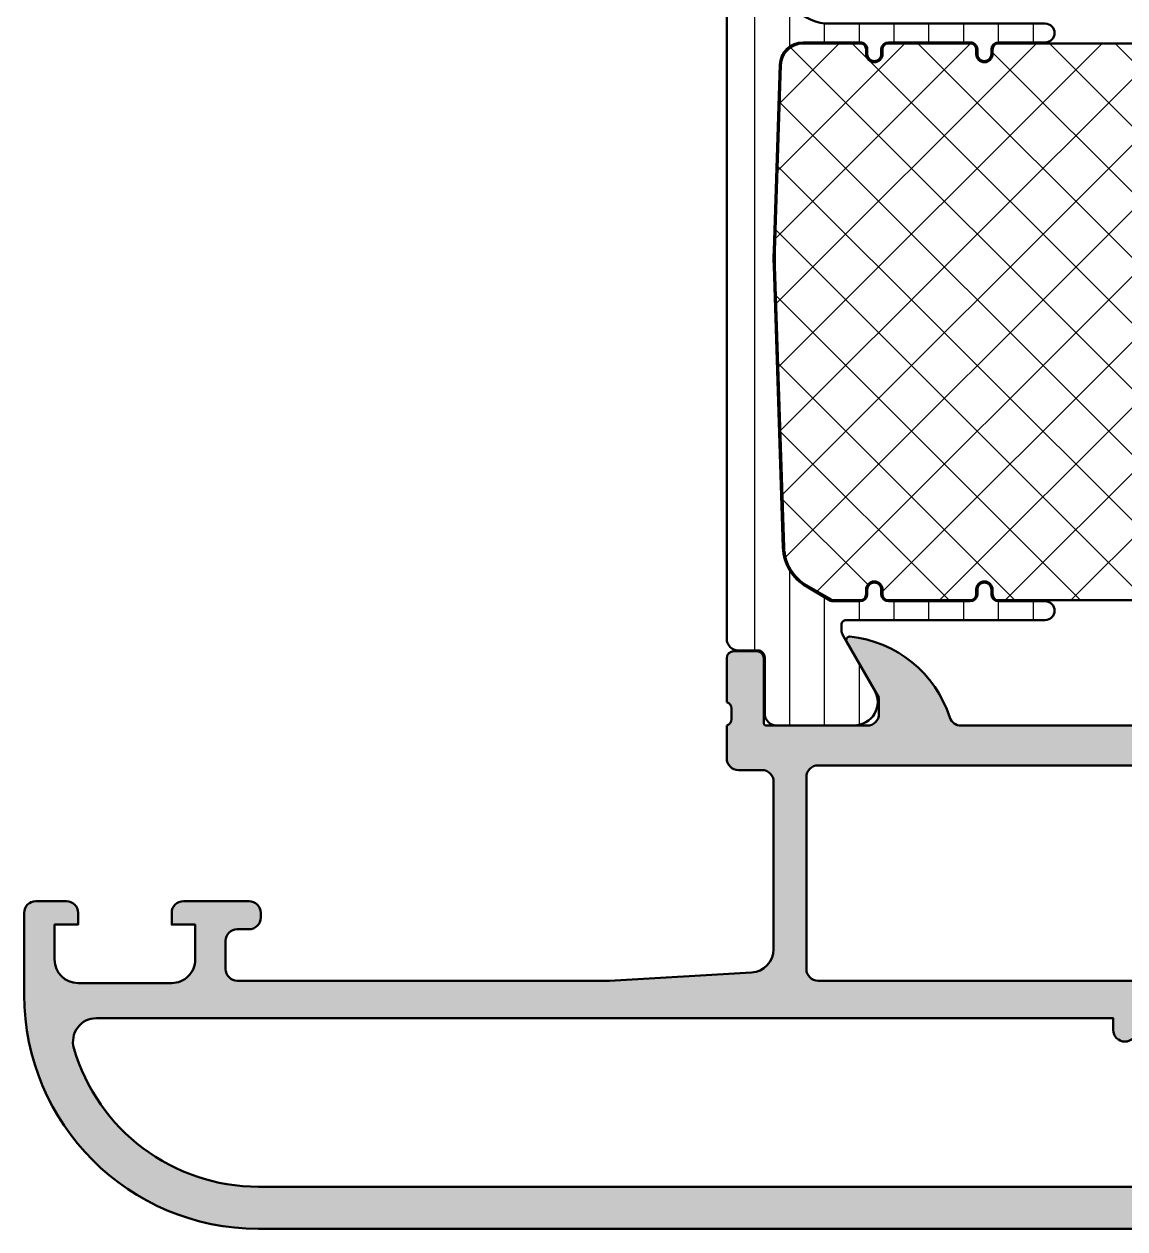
# Model space of a CAD drawing. Extents: x 0 to 94, y 1 to 85.
# Drawn here: x 0 to 47, y 1 to 52.5 of the extents above; entities that cross this region are included whole.
import ezdxf

# ---------------------------------------------------------------- set-up
doc = ezdxf.new("R2010")
doc.units = 0
for name, color, linetype, lineweight in [('0S-Alu contour', 7, 'Continuous', 50), ('0S-Alu hatch', 252, 'Continuous', 25), ('0S-Plastic contour', 254, 'Continuous', 50), ('0S-Plastic hatch', 253, 'Continuous', 25), ('0S-PT contour', 91, 'Continuous', 50), ('0S-PT hatch', 103, 'Continuous', 25)]:
    doc.layers.add(name, color=color, linetype=linetype, lineweight=lineweight)

# ---------------------------------------------------------------- blocks, each defined once
blk = doc.blocks.new('284163__1E4D95CA_D789_4585_A7C0_DA9096389E3F___E0007AD4_8F7B_48CB_AED8_88F17F0CF0D9_')
at = {"layer": '0S-Plastic hatch'}
h = blk.add_hatch(dxfattribs=at)
h.set_pattern_fill('ANSI31', color=256, scale=0.4680000000000001, angle=45, style=0)
h.set_pattern_definition([(90, (0, 0), (-1.4859, 0), [])])
edge = h.paths.add_edge_path()
edge.add_line((29.99997472763077, 58.7899925043763), (29.9999747276308, 26.20998650437623))
edge.add_arc((30.4999747276308, 26.20998650437623), 0.5, 180, 270.0000000000081)
edge.add_line((30.49997472763087, 25.70998650437623), (31.32030740088834, 25.70998650437634))
edge.add_ellipse((31.32030740088834, 25.40998650437628), major_axis=(-0.3000000000000647, 0), ratio=1, start_angle=180, end_angle=270.0000000000007, ccw=False)
edge.add_line((31.62030740088841, 25.40998650437627), (31.61997277158224, 23.00998812144003))
edge.add_arc((32.11996874902093, 23.00998548181503), 0.4999959774456543, 179.9996975182267, 270.0003024811965)
edge.add_line((32.11997138864609, 22.50998950437635), (35.43513407546226, 22.50998950437635))
edge.add_arc((35.44701151854213, 23.50991896506127), 0.9999999999998763, 269.3194566383534, 389.9999965993499)
edge.add_line((36.31303695200273, 24.0099189136604), (34.96696201090045, 26.34138942201747))
edge.add_ellipse((35.39997472763073, 26.59138939631698), major_axis=(-0.4999999999998948, 0), ratio=1, start_angle=0, end_angle=29.99999659934548, ccw=False)
edge.add_line((34.89997472763084, 26.591389396317), (34.89997472763081, 26.81000223345635))
edge.add_ellipse((35.09997472763079, 26.81000223345636), major_axis=(-0.1999999999999815, 0), ratio=1, start_angle=269.99999999999795, end_angle=360, ccw=False)
edge.add_line((35.0999747276308, 27.01000223345634), (43.59997472763082, 27.01000223345629))
edge.add_arc((43.59997472763083, 27.41000223345628), 0.3999999999999879, 269.999999999998, 449.9999999999979)
edge.add_line((43.59997472763085, 27.81000223345627), (41.5999747276309, 27.8100022334563))
edge.add_ellipse((41.59997472763093, 28.11000223345636), major_axis=(-0.3000000000000575, 0), ratio=1, start_angle=0, end_angle=89.99999999999591, ccw=False)
edge.add_line((41.29997472763086, 28.11000223345635), (41.29997472763078, 28.31000223345638))
edge.add_arc((40.99997472763081, 28.31000223345638), 0.2999999999999687, 0, 180)
edge.add_line((40.69997472763084, 28.31000223345638), (40.69997472763093, 28.11000223345648))
edge.add_ellipse((40.39997472763075, 28.11000223345642), major_axis=(-0.3000000000001748, 0), ratio=1, start_angle=90.000000000015, end_angle=180, ccw=False)
edge.add_line((40.39997472763083, 27.81000223345624), (36.89997472763083, 27.81000223345632))
edge.add_ellipse((36.89997472763084, 28.11000223345635), major_axis=(-0.300000000000022, 0), ratio=1, start_angle=0, end_angle=89.99999999999733, ccw=False)
edge.add_line((36.59997472763082, 28.11000223345635), (36.59997472763071, 28.31000223345638))
edge.add_arc((36.29997472763073, 28.31000223345638), 0.2999999999999829, 0, 180)
edge.add_line((35.99997472763075, 28.31000223345638), (35.99997472763083, 28.11000223345642))
edge.add_ellipse((35.6999747276308, 28.11000223345638), major_axis=(-0.3000000000000256, 0), ratio=1, start_angle=90.00000000000682, end_angle=180, ccw=False)
edge.add_line((35.69997472763084, 27.81000223345636), (34.53587311243039, 27.81000223345638))
edge.add_ellipse((34.53587311243042, 28.01000223308785), major_axis=(-0.1999999996314727, 0), ratio=1, start_angle=59.99999999999301, end_angle=89.99999999999392, ccw=False)
edge.add_line((34.43587311261466, 27.83679715265013), (33.39907062932393, 28.43539521648152))
edge.add_ellipse((34.39907046389497, 30.16744611064337), major_axis=(-1.999999992277242, 0), ratio=1, start_angle=1.7229977105125158, end_angle=60.00000534461242, ccw=False)
edge.add_line((32.39997472763084, 30.10731120930048), (32.00535529766686, 42.13200459598531))
edge.add_ellipse((41.99997472761006, 42.46000223345689), major_axis=(-9.99999999997926, 0), ratio=1, start_angle=-1.8796251589935764, end_angle=1.8796251589964754, ccw=False)
edge.add_line((32.00535529766683, 42.78799987092797), (32.2631296489849, 50.72280199720363))
edge.add_ellipse((33.2625915919813, 50.69000223345644), major_axis=(-1.000000000000002, 0), ratio=1, start_angle=269.9999999999992, end_angle=358.12037484100546, ccw=False)
edge.add_line((33.26259159198131, 51.69000223345644), (35.69997472763085, 51.69000223345636))
edge.add_ellipse((35.69997472763086, 51.39000223345639), major_axis=(-0.2999999999999687, 0), ratio=1, start_angle=180, end_angle=270.00000000000136, ccw=False)
edge.add_line((35.99997472763083, 51.39000223345639), (35.9999747276308, 51.19000223345638))
edge.add_arc((36.29997472763078, 51.19000223345636), 0.2999999999999829, 180, 360)
edge.add_line((36.59997472763077, 51.19000223345636), (36.59997472763077, 51.39000223345636))
edge.add_ellipse((36.89997472763072, 51.39000223345636), major_axis=(-0.2999999999999545, 0), ratio=1, start_angle=270, end_angle=360, ccw=False)
edge.add_line((36.89997472763072, 51.69000223345632), (40.39997472763097, 51.69000223345637))
edge.add_ellipse((40.39997472763098, 51.39000223345645), major_axis=(-0.299999999999919, 0), ratio=1, start_angle=180, end_angle=270.00000000000136, ccw=False)
edge.add_line((40.6999747276309, 51.39000223345645), (40.69997472763081, 51.19000223345634))
edge.add_arc((40.99997472763081, 51.19000223345636), 0.2999999999999971, 180, 360)
edge.add_line((41.29997472763081, 51.19000223345636), (41.29997472763086, 51.39000223345637))
edge.add_ellipse((41.59997472763083, 51.3900022334564), major_axis=(-0.2999999999999687, 0), ratio=1, start_angle=270.00000000000273, end_angle=360, ccw=False)
edge.add_line((41.59997472763082, 51.69000223345637), (43.59997472763082, 51.69000223345636))
edge.add_arc((43.59997472763082, 52.09000223345634), 0.3999999999999844, 270, 450)
edge.add_line((43.59997472763082, 52.49000223345633), (34.38783613993049, 52.49000223345628))
edge.add_ellipse((34.38783613993046, 54.49000223345629), major_axis=(-2.000000000000014, 0), ratio=1, start_angle=-1.8796251589948838, end_angle=90.0000000000008, ccw=False)
edge.add_line((32.38891225393766, 54.55560176095069), (32.39997472763078, 54.89269325761198))
edge.add_ellipse((34.39907047161427, 54.83255835603696), major_axis=(-2.000000000000091, 0), ratio=1, start_angle=299.9999946553896, end_angle=358.2770022894894, ccw=False)
edge.add_line((33.39907063318174, 56.56460925688695), (34.39997464684704, 57.14248132995284))
edge.add_arc((33.89997472763074, 58.00850678037781), 1.000000000000033, 299.9999946553925, 360)
edge.add_line((34.89997472763078, 58.00850678037781), (34.89997472763084, 58.40858961243568))
edge.add_ellipse((35.39997472763079, 58.40858961243561), major_axis=(-0.4999999999999574, 0), ratio=1, start_angle=330.0000034006557, end_angle=360, ccw=False)
edge.add_line((34.96696201090045, 58.65858958673515), (36.31303695200285, 60.99006009509224))
edge.add_arc((35.44701151854223, 61.4900600436914), 0.9999999999999037, 330.0000034006489, 450.6805433616453)
edge.add_line((35.43513407546238, 62.48998950437634), (32.11997138864597, 62.48998950437634))
edge.add_arc((32.11996874902081, 61.98999352693754), 0.499995977445768, 89.99969751880435, 180.0003024805684)
edge.add_line((31.61997277158202, 61.98999088731786), (31.62030740088829, 59.58999250437631))
edge.add_ellipse((31.32030740088828, 59.58999250437631), major_axis=(-0.3000000000000114, 0), ratio=1, start_angle=90.00000000001148, end_angle=180, ccw=False)
edge.add_line((31.32030740088834, 59.28999250437629), (30.49997472763076, 59.28999250437629))
edge.add_arc((30.49997472763076, 58.7899925043763), 0.5, 90, 180)
at = {"layer": '0S-Plastic contour', "color": 7}
for points in [[(35.43513407546238, 62.48998950437634), (32.11997138864597, 62.48998950437634)], [(31.61997277158202, 61.98999088731786), (31.62030740088829, 59.58999250437631)], [(34.96696201090045, 58.65858958673515), (36.31303695200285, 60.99006009509224)], [(31.32030740088834, 59.28999250437629), (30.49997472763076, 59.28999250437629)], [(29.99997472763077, 58.7899925043763), (29.9999747276308, 26.20998650437623)], [(34.89997472763078, 58.00850678037781), (34.89997472763084, 58.40858961243568)], [(33.39907063318174, 56.56460925688695), (34.39997464684704, 57.14248132995284)], [(32.38891225393766, 54.55560176095069), (32.39997472763078, 54.89269325761198)], [(43.59997472763082, 52.49000223345633), (34.38783613993049, 52.49000223345628)], [(33.26259159198131, 51.69000223345644), (35.69997472763085, 51.69000223345636)], [(36.89997472763072, 51.69000223345632), (40.39997472763097, 51.69000223345637)], [(41.59997472763082, 51.69000223345637), (43.59997472763082, 51.69000223345636)], [(35.99997472763083, 51.39000223345639), (35.9999747276308, 51.19000223345638)], [(36.59997472763077, 51.19000223345636), (36.59997472763077, 51.39000223345636)], [(40.6999747276309, 51.39000223345645), (40.69997472763081, 51.19000223345634)], [(41.29997472763081, 51.19000223345636), (41.29997472763086, 51.39000223345637)], [(32.00535529766683, 42.78799987092797), (32.2631296489849, 50.72280199720363)], [(32.39997472763084, 30.10731120930048), (32.00535529766686, 42.13200459598531)], [(34.43587311261466, 27.83679715265013), (33.39907062932393, 28.43539521648152)], [(35.69997472763084, 27.81000223345636), (34.53587311243039, 27.81000223345638)], [(35.99997472763075, 28.31000223345638), (35.99997472763083, 28.11000223345642)], [(36.59997472763082, 28.11000223345635), (36.59997472763071, 28.31000223345638)], [(40.39997472763083, 27.81000223345624), (36.89997472763083, 27.81000223345632)], [(40.69997472763084, 28.31000223345638), (40.69997472763093, 28.11000223345648)], [(41.29997472763086, 28.11000223345635), (41.29997472763078, 28.31000223345638)], [(43.59997472763085, 27.81000223345627), (41.5999747276309, 27.8100022334563)], [(34.89997472763084, 26.591389396317), (34.89997472763081, 26.81000223345635)], [(35.0999747276308, 27.01000223345634), (43.59997472763082, 27.01000223345629)], [(36.31303695200273, 24.0099189136604), (34.96696201090045, 26.34138942201747)], [(30.49997472763087, 25.70998650437623), (31.32030740088834, 25.70998650437634)], [(31.62030740088841, 25.40998650437627), (31.61997277158224, 23.00998812144003)], [(32.11997138864609, 22.50998950437635), (35.43513407546226, 22.50998950437635)]]:
    blk.add_lwpolyline(points, dxfattribs=at)
for centre, radius, start, end in [((32.11996874902081, 61.98999352693754), 0.499995977445768, 89.99969751880435, 180.0003024805684), ((35.44701151854223, 61.4900600436914), 0.9999999999999037, 330.0000034006489, 90.68054336164532), ((30.49997472763076, 58.7899925043763), 0.5, 90, 180), ((33.89997472763074, 58.00850678037781), 1.000000000000033, 299.9999946553925, 0), ((43.59997472763082, 52.09000223345634), 0.3999999999999844, 270, 90), ((36.29997472763078, 51.19000223345636), 0.2999999999999829, 180, 0), ((40.99997472763081, 51.19000223345636), 0.2999999999999971, 180, 0), ((36.29997472763073, 28.31000223345638), 0.2999999999999829, 0, 180), ((40.99997472763081, 28.31000223345638), 0.2999999999999687, 0, 180), ((43.59997472763083, 27.41000223345628), 0.3999999999999879, 269.999999999998, 89.99999999999797), ((30.4999747276308, 26.20998650437623), 0.5, 180, 270.0000000000081), ((35.44701151854213, 23.50991896506127), 0.9999999999998763, 269.3194566383534, 29.99999659934991), ((32.11996874902093, 23.00998548181503), 0.4999959774456543, 179.9996975182267, 270.0003024811965)]:
    blk.add_arc(centre, radius, start, end, dxfattribs=at)
at = {"layer": '0S-Plastic contour', "color": 7, "extrusion": (0, 0, -1)}
for centre, radius, start, end in [((-31.32030740088828, 59.58999250437631), 0.3000000000000114, 180, 269.9999999999885), ((-35.39997472763079, 58.40858961243561), 0.4999999999999574, 0, 29.99999659934428), ((-34.39907047161427, 54.83255835603696), 2.000000000000091, 1.722997710510562, 60.00000534461038), ((-34.38783613993046, 54.49000223345629), 2.000000000000014, 269.9999999999992, 1.879625158994947), ((-33.2625915919813, 50.69000223345644), 1.000000000000002, 1.879625158994559, 90.00000000000081), ((-35.69997472763086, 51.39000223345639), 0.2999999999999687, 89.99999999999864, 180), ((-36.89997472763072, 51.39000223345636), 0.2999999999999545, 0, 90), ((-40.39997472763098, 51.39000223345645), 0.299999999999919, 89.99999999999864, 180), ((-41.59997472763083, 51.3900022334564), 0.2999999999999687, 0, 89.99999999999729), ((-41.99997472761006, 42.46000223345689), 9.99999999997926, 358.1203748410035, 1.879625158993589), ((-34.39907046389497, 30.16744611064337), 1.999999992277242, 299.9999946553876, 358.2770022894875), ((-34.53587311243042, 28.01000223308785), 0.1999999996314727, 270.0000000000061, 300.000000000007), ((-35.6999747276308, 28.11000223345638), 0.3000000000000256, 180, 269.9999999999932), ((-36.89997472763084, 28.11000223345635), 0.300000000000022, 270.0000000000027, 0), ((-40.39997472763075, 28.11000223345642), 0.3000000000001748, 180, 269.999999999985), ((-41.59997472763093, 28.11000223345636), 0.3000000000000575, 270.0000000000041, 0), ((-35.09997472763079, 26.81000223345636), 0.1999999999999815, 0, 90.00000000000205), ((-35.39997472763073, 26.59138939631698), 0.4999999999998948, 330.0000034006545, 0), ((-31.32030740088834, 25.40998650437628), 0.3000000000000647, 89.99999999999935, 180)]:
    blk.add_arc(centre, radius, start, end, dxfattribs=at)
blk = doc.blocks.new('371640__BF06C28E_3A30_43E6_94FC_084A29674459_')
at = {"layer": '0S-PT hatch'}
h = blk.add_hatch(dxfattribs=at)
h.set_pattern_fill('ANSI37', color=256, scale=0.625, angle=90, style=0)
h.set_pattern_definition([(135, (0, 0), (-1.403165018917055, -1.403165018917055), []), (225, (0, 0), (1.403165018917055, -1.403165018917055), [])])
edge = h.paths.add_edge_path()
edge.add_line((58.34997472763078, 51.19000223345633), (58.34997472763081, 28.31000223345635))
edge.add_ellipse((57.89997472763083, 28.31000223345633), major_axis=(-0.4499999999999816, 0), ratio=1, start_angle=90.00000000000091, end_angle=180, ccw=False)
edge.add_line((57.89997472763083, 27.86000223345635), (41.59997472763079, 27.8600022334563))
edge.add_ellipse((41.59997472763082, 28.11000223345631), major_axis=(-0.2500000000000142, 0), ratio=1, start_angle=0, end_angle=89.99999999999352, ccw=False)
edge.add_line((41.34997472763081, 28.1100022334563), (41.34997472763077, 28.31000223345635))
edge.add_arc((40.99997472763075, 28.31000223345634), 0.3500000000000227, 0, 180)
edge.add_line((40.64997472763073, 28.31000223345634), (40.64997472763084, 28.11000223345634))
edge.add_ellipse((40.39997472763078, 28.11000223345637), major_axis=(-0.250000000000071, 0), ratio=1, start_angle=89.99999999999352, end_angle=180, ccw=False)
edge.add_line((40.39997472763075, 27.8600022334563), (36.89997472763078, 27.8600022334563))
edge.add_ellipse((36.8999747276308, 28.11000223345633), major_axis=(-0.2500000000000391, 0), ratio=1, start_angle=0, end_angle=89.9999999999967, ccw=False)
edge.add_line((36.64997472763076, 28.11000223345633), (36.64997472763079, 28.31000223345635))
edge.add_arc((36.29997472763077, 28.31000223345634), 0.3500000000000227, 0, 180)
edge.add_line((35.94997472763075, 28.31000223345634), (35.94997472763086, 28.11000223345635))
edge.add_ellipse((35.69997472763083, 28.11000223345639), major_axis=(-0.2500000000000355, 0), ratio=1, start_angle=89.99999999998528, end_angle=180, ccw=False)
edge.add_line((35.69997472763076, 27.86000223345635), (34.53587311243049, 27.86000223345635))
edge.add_ellipse((34.53587311476328, 28.01000224179365), major_axis=(-0.1500000083372975, 0), ratio=1, start_angle=59.99999910894451, end_angle=89.99999910894002, ccw=False)
edge.add_line((34.46087310857438, 27.88009842517206), (33.42407062528463, 28.47869648900279))
edge.add_ellipse((34.39907046389494, 30.16744611064327), major_axis=(-1.949999992277179, 0), ratio=1, start_angle=1.7210023747031755, end_angle=60.000005344608724, ccw=False)
edge.add_line((32.44995008055887, 30.10888246027156), (32.05532839481672, 42.13364458417214))
edge.add_ellipse((42.00022664889309, 42.46000227509004), major_axis=(-9.950251787083213, 0), ratio=1, start_angle=-1.8796724993547969, end_angle=1.8795778186367897, ccw=False)
edge.add_line((32.0553289341332, 42.78637639985507), (32.31310274613463, 50.7211620090162))
edge.add_ellipse((33.26259159198126, 50.69000223345636), major_axis=(-0.9500000000000488, 0), ratio=1, start_angle=269.99999999999784, end_angle=358.12037484100483, ccw=False)
edge.add_line((33.26259159198129, 51.64000223345641), (35.69997472763079, 51.64000223345636))
edge.add_ellipse((35.69997472763081, 51.39000223345637), major_axis=(-0.2499999999999929, 0), ratio=1, start_angle=180, end_angle=270.0000000000049, ccw=False)
edge.add_line((35.9499747276308, 51.39000223345636), (35.9499747276308, 51.19000223345635))
edge.add_arc((36.29997472763078, 51.19000223345635), 0.3499999999999801, 180, 360)
edge.add_line((36.64997472763076, 51.19000223345635), (36.64997472763076, 51.39000223345633))
edge.add_ellipse((36.89997472763075, 51.39000223345635), major_axis=(-0.2499999999999858, 0), ratio=1, start_angle=270, end_angle=360, ccw=False)
edge.add_line((36.89997472763075, 51.64000223345634), (40.39997472763086, 51.64000223345635))
edge.add_ellipse((40.39997472763086, 51.39000223345636), major_axis=(-0.2499999999999858, 0), ratio=1, start_angle=180, end_angle=270, ccw=False)
edge.add_line((40.64997472763084, 51.39000223345638), (40.64997472763081, 51.19000223345636))
edge.add_arc((40.9999747276308, 51.19000223345635), 0.3499999999999801, 180, 360)
edge.add_line((41.34997472763077, 51.19000223345635), (41.34997472763081, 51.39000223345639))
edge.add_ellipse((41.59997472763075, 51.39000223345639), major_axis=(-0.2499999999999432, 0), ratio=1, start_angle=270.00000000000324, end_angle=360, ccw=False)
edge.add_line((41.59997472763073, 51.64000223345635), (57.89997472763075, 51.64000223345636))
edge.add_ellipse((57.89997472763075, 51.19000223345633), major_axis=(-0.4500000000000313, 0), ratio=1, start_angle=180, end_angle=270, ccw=False)
at = {"layer": '0S-PT contour', "color": 7}
for points in [[(33.26259159198129, 51.64000223345641), (35.69997472763079, 51.64000223345636)], [(36.89997472763075, 51.64000223345634), (40.39997472763086, 51.64000223345635)], [(41.59997472763073, 51.64000223345635), (57.89997472763075, 51.64000223345636)], [(35.9499747276308, 51.39000223345636), (35.9499747276308, 51.19000223345635)], [(36.64997472763076, 51.19000223345635), (36.64997472763076, 51.39000223345633)], [(40.64997472763084, 51.39000223345638), (40.64997472763081, 51.19000223345636)], [(41.34997472763077, 51.19000223345635), (41.34997472763081, 51.39000223345639)], [(58.34997472763078, 51.19000223345633), (58.34997472763081, 28.31000223345635)], [(32.0553289341332, 42.78637639985507), (32.31310274613463, 50.7211620090162)], [(32.44995008055887, 30.10888246027156), (32.05532839481672, 42.13364458417214)], [(34.46087310857438, 27.88009842517206), (33.42407062528463, 28.47869648900279)], [(35.69997472763076, 27.86000223345635), (34.53587311243049, 27.86000223345635)], [(35.94997472763075, 28.31000223345634), (35.94997472763086, 28.11000223345635)], [(36.64997472763076, 28.11000223345633), (36.64997472763079, 28.31000223345635)], [(40.39997472763075, 27.8600022334563), (36.89997472763078, 27.8600022334563)], [(40.64997472763073, 28.31000223345634), (40.64997472763084, 28.11000223345634)], [(41.34997472763081, 28.1100022334563), (41.34997472763077, 28.31000223345635)], [(57.89997472763083, 27.86000223345635), (41.59997472763079, 27.8600022334563)]]:
    blk.add_lwpolyline(points, dxfattribs=at)
at = {"layer": '0S-PT contour', "color": 7, "extrusion": (0, 0, -1)}
for centre, radius, start, end in [((-33.26259159198126, 50.69000223345636), 0.9500000000000488, 1.879625158995141, 90.00000000000216), ((-35.69997472763081, 51.39000223345637), 0.2499999999999929, 89.99999999999511, 180), ((-36.89997472763075, 51.39000223345635), 0.2499999999999858, 0, 90), ((-40.39997472763086, 51.39000223345636), 0.2499999999999858, 90, 180), ((-41.59997472763075, 51.39000223345639), 0.2499999999999432, 0, 89.99999999999675), ((-57.89997472763075, 51.19000223345633), 0.4500000000000313, 90, 180), ((-42.00022664889309, 42.46000227509004), 9.950251787083213, 358.1204221813632, 1.879672499354734), ((-34.39907046389494, 30.16744611064327), 1.949999992277179, 299.9999946553913, 358.2789976252968), ((-34.53587311476328, 28.01000224179365), 0.1500000083372975, 270.0000008910601, 300.0000008910555), ((-35.69997472763083, 28.11000223345639), 0.2500000000000355, 180, 270.0000000000147), ((-36.8999747276308, 28.11000223345633), 0.2500000000000391, 270.0000000000033, 0), ((-40.39997472763078, 28.11000223345637), 0.250000000000071, 180, 270.0000000000065), ((-41.59997472763082, 28.11000223345631), 0.2500000000000142, 270.0000000000065, 0), ((-57.89997472763083, 28.31000223345633), 0.4499999999999816, 180, 269.9999999999991)]:
    blk.add_arc(centre, radius, start, end, dxfattribs=at)
at = {"layer": '0S-PT contour', "color": 7}
for centre, radius, start, end in [((36.29997472763078, 51.19000223345635), 0.3499999999999801, 180, 0), ((40.9999747276308, 51.19000223345635), 0.3499999999999801, 180, 0), ((36.29997472763077, 28.31000223345634), 0.3500000000000227, 0, 180), ((40.99997472763075, 28.31000223345634), 0.3500000000000227, 0, 180)]:
    blk.add_arc(centre, radius, start, end, dxfattribs=at)
blk = doc.blocks.new('375510__FB330786_09E9_40C7_8C79_21A62BCA93AC_')
at = {"layer": '0S-Alu hatch'}
h = blk.add_hatch(color=256, dxfattribs=at)
edge = h.paths.add_edge_path()
edge.add_arc((30.49993896484381, 21.09999799728377), 0.500000000000057, 180, 270.0000000000065)
edge.add_line((30.49993896484386, 20.59999799728371), (31.49993896484381, 20.59999799728371))
edge.add_ellipse((31.49993896484383, 20.09999799728379), major_axis=(-0.4999999999999183, 0), ratio=1, start_angle=180, end_angle=270.00000000000284, ccw=False)
edge.add_line((31.99993896484375, 20.0999979972838), (31.99993896484381, 12.94448852539051))
edge.add_ellipse((30.9999482932563, 12.94447682080063), major_axis=(-0.9999906716560069, 0), ratio=1, start_angle=93.26926935201448, end_angle=180.0006706298244, ccw=False)
edge.add_line((31.05697631835943, 11.94611358642555), (24.9999408721925, 11.59999847412098))
edge.add_line((24.9999408721925, 11.59999847412098), (9.09994697570795, 11.59999847412086))
edge.add_ellipse((9.099943336351288, 12.09999483476409), major_axis=(-0.49999636065647, 0), ratio=1, start_angle=-0.000417042864683026, end_angle=90.00041704258922, ccw=False)
edge.add_line((8.599946975708063, 12.09999847412315), (8.599946975708063, 13.30000305175736))
edge.add_ellipse((9.099949716575876, 13.30000031088977), major_axis=(-0.5000027408753259, 0), ratio=1, start_angle=270.00031407859416, end_angle=359.99968592151924, ccw=False)
edge.add_line((9.099946975708063, 13.80000305175758), (9.599946975708063, 13.80000305175758))
edge.add_arc((9.599959857284343, 14.29999017018136), 0.4999871185897141, 269.9985238420609, 360.0014761578453)
edge.add_line((10.09994697570812, 14.30000305175682), (10.099946975708, 14.49999999999977))
edge.add_arc((9.599960775692749, 14.50001379998451), 0.4999862002057024, 359.9984185945515, 450.0015814053995)
edge.add_line((9.59994697570812, 14.99999999999977), (6.799928665161301, 14.99999999999977))
edge.add_arc((6.799977400935317, 14.49995126422564), 0.5000487381490734, 90.00558416401, 179.994415836045)
edge.add_line((6.299928665161187, 14.49999999999918), (6.299928665161187, 13.99999999999977))
edge.add_line((6.299928665161187, 13.99999999999977), (7.299928665161244, 13.99999999999977))
edge.add_line((7.299928665161244, 13.99999999999977), (7.299928665161187, 12.49999999999978))
edge.add_ellipse((6.299975914868863, 12.49995275126827), major_axis=(-0.9999527514085986, 0), ratio=1, start_angle=89.99904127429932, end_angle=180.0027072808267, ccw=False)
edge.add_line((6.299959182739369, 11.49999999999966), (2.299928665161187, 11.49999999999966))
edge.add_ellipse((2.299971843660782, 12.5000431784992), major_axis=(-1.000043179431689, 0), ratio=1, start_angle=0.00247383901108833, end_angle=89.99752616102569, ccw=False)
edge.add_line((1.299928665161244, 12.49999999999896), (1.299987792968748, 13.99999999999989))
edge.add_line((1.299987792968748, 13.99999999999989), (2.299987792968805, 13.99999999999977))
edge.add_line((2.299987792968805, 13.99999999999977), (2.299987792968805, 14.49999999999977))
edge.add_arc((1.799937841752862, 14.49995004878383), 0.500049953710817, 0.0057234159238532, 89.99427658409213)
edge.add_line((1.799987792968805, 14.99999999999977), (0.4999389648438051, 14.99999999999977))
edge.add_arc((0.4999889160596906, 14.49995004878394), 0.5000499537107034, 90.00572341590134, 179.9942765840761)
edge.add_line((-6.10351561381e-05, 14.50000000000003), (-1.8e-15, 11.00000411075973))
edge.add_arc((9.99999999999997, 11.0000041107597), 9.999999999999972, 180, 269.9999999999998)
edge.add_line((9.999999999999941, 1.000004110759732), (83.99986362457275, 1.000004110759732))
edge.add_arc((83.99986362457282, 11.0000041107597), 9.999999999999972, 269.9999999999995, 360)
edge.add_line((93.99986362457282, 11.0000041107597), (93.99992465972905, 14.49999999999988))
edge.add_arc((93.49987470851315, 14.49995004878386), 0.5000499537107885, 0.0057234159238532, 89.99427658409539)
edge.add_line((93.49992465972906, 14.99999999999977), (92.199875831604, 14.99999999999977))
edge.add_arc((92.19992578281997, 14.49995004878386), 0.5000499537107885, 90.00572341591113, 179.9942765840761)
edge.add_line((91.69987583160406, 14.49999999999994), (91.69987583160406, 13.99999999999977))
edge.add_line((91.69987583160406, 13.99999999999977), (92.69987583160405, 13.99999999999977))
edge.add_line((92.69987583160405, 13.99999999999977), (92.70017313002661, 12.49999999999972))
edge.add_ellipse((91.70012995152695, 12.5000431784994), major_axis=(-1.000043179431831, 0), ratio=1, start_angle=90.00247383897272, end_angle=179.9975261609891, ccw=False)
edge.add_line((91.7001731300265, 11.49999999999972), (87.7001426124482, 11.49999999999972))
edge.add_ellipse((87.70012588031871, 12.49995275126809), major_axis=(-0.9999527514083663, 0), ratio=1, start_angle=-0.0027072808267121218, end_angle=90.0009587257008, ccw=False)
edge.add_line((86.70017313002661, 12.49999999999974), (86.69993495941173, 13.99999999999977))
edge.add_line((86.69993495941173, 13.99999999999977), (87.69993495941168, 13.99999999999977))
edge.add_line((87.69993495941168, 13.99999999999977), (87.69993495941168, 14.49999999999966))
edge.add_arc((87.1998862236377, 14.4999512642257), 0.5000487381489029, 0.0055841639549441, 89.99441583599653)
edge.add_line((87.19993495941166, 14.99999999999966), (84.3999166488648, 14.99999999999977))
edge.add_arc((84.3999028488801, 14.50001379998446), 0.4999862002057592, 89.99841859459399, 180.0015814054484)
edge.add_line((83.8999166488648, 14.4999999999994), (83.89991664886485, 14.30000305175747))
edge.add_arc((84.39990376728852, 14.29999017018124), 0.4999871185896004, 179.9985238419079, 270.0014761579391)
edge.add_line((84.3999166488648, 13.80000305175758), (84.89991664886479, 13.80000305175758))
edge.add_ellipse((84.89991390799705, 13.30000031088982), major_axis=(-0.5000027408752744, 0), ratio=1, start_angle=180.0003140784808, end_angle=269.9996859214124, ccw=False)
edge.add_line((85.3999166488648, 13.30000305175665), (85.3999166488648, 12.09999847412075))
edge.add_ellipse((84.89992028822141, 12.09999483476424), major_axis=(-0.4999963606566246, 0), ratio=1, start_angle=89.9995829574089, end_angle=180.0004170428646, ccw=False)
edge.add_line((84.89991664886475, 11.59999847412086), (68.99992275237975, 11.59999847412098))
edge.add_line((68.99992275237975, 11.59999847412098), (62.94288730621349, 11.94611358642555))
edge.add_ellipse((62.9999153313166, 12.94447682080066), major_axis=(-0.9999906716560357, 0), ratio=1, start_angle=-0.0006706298242988851, end_angle=86.730730647987, ccw=False)
edge.add_line((61.99992465972906, 12.94448852538997), (61.99992465972906, 20.09999799728348))
edge.add_ellipse((62.49992465972921, 20.09999799728356), major_axis=(-0.5000000000001493, 0), ratio=1, start_angle=270.0000000000106, end_angle=360, ccw=False)
edge.add_line((62.49992465972912, 20.59999799728371), (63.49992465972895, 20.59999799728371))
edge.add_arc((63.49992465972903, 21.09999799728379), 0.5000000000000853, 269.9999999999902, 360)
edge.add_line((63.99992465972911, 21.09999799728379), (63.99994230270397, 22.49998950437618))
edge.add_ellipse((64.078778749247, 22.76751009636928), major_axis=(-0.2788950563274222, 0), ratio=1, start_angle=-1.164589374097602, end_angle=73.58012358050871, ccw=False)
edge.add_line((63.79994130270397, 22.77317850436766), (63.79994130270397, 23.22677250436763))
edge.add_ellipse((64.07880939834713, 23.23243316384469), major_axis=(-0.2789255417371434, 0), ratio=1, start_angle=-73.5754054446461, end_angle=1.1628700728862214, ccw=False)
edge.add_line((63.99994230270397, 23.49997650436763), (63.99994230270398, 25.37998750437616))
edge.add_arc((63.69994230270397, 25.37998750437616), 0.3000000000000114, 0, 90)
edge.add_line((63.69994230270397, 25.67998750437617), (62.71996798366119, 25.67998750437617))
edge.add_arc((62.71996798366119, 25.37998750437616), 0.3000000000000114, 90, 180)
edge.add_line((62.41996798366118, 25.37998750437616), (62.41996798366118, 22.61998950437616))
edge.add_ellipse((62.29996798366115, 22.61998950437616), major_axis=(-0.120000000000033, 0), ratio=1, start_angle=90, end_angle=180, ccw=False)
edge.add_line((62.29996798366115, 22.49998950437613), (57.99994230270399, 22.49998950437612))
edge.add_ellipse((57.99994230270398, 22.99998950437612), major_axis=(-0.4999999999999965, 0), ratio=1, start_angle=0, end_angle=90.0000000000008, ccw=False)
edge.add_line((57.49994230270399, 22.99998950437613), (57.499942302704, 23.69998950437616))
edge.add_line((57.499942302704, 23.69998950437616), (58.88143776032634, 26.09280982740368))
edge.add_arc((58.76182251805568, 26.16186971972784), 0.1381197846483011, 329.9999999999938, 455.6225775507892)
edge.add_arc((59.2381655438778, 21.32338064252832), 5.000000000000015, 95.6225775507937, 162.2515836439301)
edge.add_ellipse((53.99994230270402, 22.99998950437608), major_axis=(-0.4999999999999491, 0), ratio=1, start_angle=89.9999999999992, end_angle=162.2515836439318, ccw=False)
edge.add_line((53.99994230270401, 22.49998950437613), (39.99997472763086, 22.49998950437634))
edge.add_ellipse((39.99997472763091, 22.99998950437649), major_axis=(-0.5000000000001457, 0), ratio=1, start_angle=17.748416356067025, end_angle=89.99999999999432, ccw=False)
edge.add_arc((34.76175148645707, 21.32338064252862), 4.999999999999914, 17.74841635607089, 84.37742244920724)
edge.add_arc((35.23809451227909, 26.16186971972805), 0.1381197846482982, 84.37742244920769, 209.9999999999944)
edge.add_line((35.11847927000842, 26.09280982740391), (36.49997472763077, 23.69998950437637))
edge.add_line((36.49997472763077, 23.69998950437637), (36.49997472763078, 22.99998950437634))
edge.add_ellipse((35.99997472763078, 22.99998950437633), major_axis=(-0.5, 0), ratio=1, start_angle=90.0000000000008, end_angle=180, ccw=False)
edge.add_line((35.99997472763079, 22.49998950437634), (31.69994904667357, 22.49998950437634))
edge.add_ellipse((31.69994904667357, 22.61998950437634), major_axis=(-0.1199999999999974, 0), ratio=1, start_angle=0, end_angle=90.00000000000341, ccw=False)
edge.add_line((31.57994904667357, 22.61998950437634), (31.57994904667357, 25.37998750437633))
edge.add_arc((31.27994904667356, 25.37998750437633), 0.3000000000000114, 0, 90)
edge.add_line((31.27994904667356, 25.67998750437634), (30.29997472763078, 25.67998750437634))
edge.add_arc((30.29997472763078, 25.37998750437635), 0.2999999999999971, 90, 180)
edge.add_line((29.99997472763079, 25.37998750437635), (29.99997472763079, 23.49997650436783))
edge.add_ellipse((29.92110763198762, 23.23243316384489), major_axis=(-0.2789255417371511, 0), ratio=1, start_angle=178.8371299271139, end_angle=253.57540544464518, ccw=False)
edge.add_line((30.19997572763079, 23.22677250436783), (30.19997572763078, 22.77317850436782))
edge.add_ellipse((29.92113828108775, 22.76751009636944), major_axis=(-0.2788950563274165, 0), ratio=1, start_angle=106.4198764194916, end_angle=181.1645893740976, ccw=False)
edge.add_line((29.99997472763079, 22.49998950437634), (29.99993896484375, 21.09999799728377))
edge = h.paths.add_edge_path()
edge.add_line((33.39993286132818, 12.09999847412086), (33.39993286132818, 20.29999481491473))
edge.add_ellipse((33.89992998869639, 20.29999768754652), major_axis=(-0.4999971273764557, 0), ratio=1, start_angle=-90.00032918124731, end_angle=0.0003291815056059022, ccw=False)
edge.add_line((33.89993286132818, 20.79999481491473), (60.09993076324469, 20.79999481491473))
edge.add_ellipse((60.09993363587648, 20.29999768754652), major_axis=(-0.4999971273764557, 0), ratio=1, start_angle=179.9996708184945, end_angle=270.00032918124725, ccw=False)
edge.add_line((60.59993076324468, 20.29999481491473), (60.59993076324474, 12.09999847412086))
edge.add_ellipse((60.09993076324474, 12.09999847412086), major_axis=(-0.5, 0), ratio=1, start_angle=90, end_angle=180, ccw=False)
edge.add_line((60.09993076324474, 11.59999847412086), (33.89993286132818, 11.59999847412086))
edge.add_ellipse((33.89993286132818, 12.09999847412086), major_axis=(-0.5, 0), ratio=1, start_angle=0, end_angle=90, ccw=False)
edge = h.paths.add_edge_path()
edge.add_line((83.99986362457275, 2.800004063075903), (10.00000000000005, 2.800004063075903))
edge.add_ellipse((10.00000000000003, 11.00000406307473), major_axis=(-8.199999999998825, 0), ratio=1, start_angle=16.127653902263887, end_angle=90.00000000000011, ccw=False)
edge.add_ellipse((3.083354589658823, 8.999999996185966), major_axis=(-1.000000000001204, 0), ratio=1, start_angle=-90, end_angle=16.127653902264626, ccw=False)
edge.add_line((3.083354589658824, 9.99999999618717), (46.49993181228649, 9.999999996187057))
edge.add_line((46.49993181228649, 9.999999996187057), (46.49993181228649, 9.49999999618717))
edge.add_arc((46.99993181228646, 9.49999999618717), 0.4999999999999716, 180, 360)
edge.add_line((47.49993181228643, 9.49999999618717), (47.49993181228643, 9.99999999618717))
edge.add_line((47.49993181228643, 9.99999999618717), (90.91650903491416, 9.999999996187285))
edge.add_ellipse((90.91650903491411, 8.999999996186101), major_axis=(-1.000000000001182, 0), ratio=1, start_angle=163.8723460977339, end_angle=269.9999999999984, ccw=False)
edge.add_ellipse((83.99986362457275, 11.00000406307486), major_axis=(-8.199999999998958, 0), ratio=1, start_angle=90, end_angle=163.8723460977364, ccw=False)
at = {"layer": '0S-Alu contour', "color": 7}
for points in [[(35.11847927000842, 26.09280982740391), (36.49997472763077, 23.69998950437637), (36.49997472763078, 22.99998950437634)], [(29.99997472763079, 25.37998750437635), (29.99997472763079, 23.49997650436783)], [(31.27994904667356, 25.67998750437634), (30.29997472763078, 25.67998750437634)], [(31.57994904667357, 22.61998950437634), (31.57994904667357, 25.37998750437633)], [(30.19997572763079, 23.22677250436783), (30.19997572763078, 22.77317850436782)], [(29.99997472763079, 22.49998950437634), (29.99993896484375, 21.09999799728377)], [(35.99997472763079, 22.49998950437634), (31.69994904667357, 22.49998950437634)], [(53.99994230270401, 22.49998950437613), (39.99997472763086, 22.49998950437634)], [(30.49993896484386, 20.59999799728371), (31.49993896484381, 20.59999799728371)], [(33.89993286132818, 20.79999481491473), (60.09993076324469, 20.79999481491473)], [(31.99993896484375, 20.0999979972838), (31.99993896484381, 12.94448852539051)], [(33.39993286132818, 12.09999847412086), (33.39993286132818, 20.29999481491473)], [(1.799987792968805, 14.99999999999977), (0.4999389648438051, 14.99999999999977)], [(9.59994697570812, 14.99999999999977), (6.799928665161301, 14.99999999999977)], [(-6.10351561381e-05, 14.50000000000003), (-1.8e-15, 11.00000411075973)], [(1.299928665161244, 12.49999999999896), (1.299987792968748, 13.99999999999989), (2.299987792968805, 13.99999999999977), (2.299987792968805, 14.49999999999977)], [(6.299928665161187, 14.49999999999918), (6.299928665161187, 13.99999999999977), (7.299928665161244, 13.99999999999977), (7.299928665161187, 12.49999999999978)], [(10.09994697570812, 14.30000305175682), (10.099946975708, 14.49999999999977)], [(9.099946975708063, 13.80000305175758), (9.599946975708063, 13.80000305175758)], [(8.599946975708063, 12.09999847412315), (8.599946975708063, 13.30000305175736)], [(31.05697631835943, 11.94611358642555), (24.9999408721925, 11.59999847412098), (9.09994697570795, 11.59999847412086)], [(6.299959182739369, 11.49999999999966), (2.299928665161187, 11.49999999999966)], [(60.09993076324474, 11.59999847412086), (33.89993286132818, 11.59999847412086)], [(3.083354589658824, 9.99999999618717), (46.49993181228649, 9.999999996187057), (46.49993181228649, 9.49999999618717)], [(83.99986362457275, 2.800004063075903), (10.00000000000005, 2.800004063075903)], [(9.999999999999941, 1.000004110759732), (83.99986362457275, 1.000004110759732)]]:
    blk.add_lwpolyline(points, dxfattribs=at)
for centre, radius, start, end in [((35.23809451227909, 26.16186971972805), 0.1381197846482982, 84.37742244920769, 209.9999999999944), ((34.76175148645707, 21.32338064252862), 4.999999999999914, 17.74841635607089, 84.37742244920724), ((30.29997472763078, 25.37998750437635), 0.2999999999999971, 90, 180), ((31.27994904667356, 25.37998750437633), 0.3000000000000114, 0, 90), ((30.49993896484381, 21.09999799728377), 0.500000000000057, 180, 270.0000000000065), ((0.4999889160596906, 14.49995004878394), 0.5000499537107034, 90.00572341590134, 179.9942765840761), ((1.799937841752862, 14.49995004878383), 0.500049953710817, 0.0057234159238532, 89.99427658409213), ((6.799977400935317, 14.49995126422564), 0.5000487381490734, 90.00558416401, 179.994415836045), ((9.599960775692749, 14.50001379998451), 0.4999862002057024, 359.9984185945515, 90.0015814053995), ((9.599959857284343, 14.29999017018136), 0.4999871185897141, 269.9985238420609, 0.0014761578452432), ((9.99999999999997, 11.0000041107597), 9.999999999999972, 180, 269.9999999999998), ((46.99993181228646, 9.49999999618717), 0.4999999999999716, 180, 0)]:
    blk.add_arc(centre, radius, start, end, dxfattribs=at)
at = {"layer": '0S-Alu contour', "color": 7, "extrusion": (0, 0, -1)}
for centre, radius, start, end in [((-29.92110763198762, 23.23243316384489), 0.2789255417371511, 106.4245945553548, 181.1628700728862), ((-29.92113828108775, 22.76751009636944), 0.2788950563274165, 178.8354106259024, 253.5801235805084), ((-35.99997472763078, 22.99998950437633), 0.5, 180, 269.9999999999992), ((-39.99997472763091, 22.99998950437649), 0.5000000000001457, 270.0000000000057, 342.251583643933), ((-31.69994904667357, 22.61998950437634), 0.1199999999999974, 269.9999999999966, 0), ((-31.49993896484383, 20.09999799728379), 0.4999999999999183, 89.99999999999714, 180), ((-33.89992998869639, 20.29999768754652), 0.4999971273764557, 359.9996708184944, 90.0003291812473), ((-9.099949716575876, 13.30000031088977), 0.5000027408753259, 0.0003140784807261, 89.99968592140586), ((-30.9999482932563, 12.94447682080063), 0.9999906716560071, 179.9993293701756, 266.7307306479855), ((-2.299971843660782, 12.5000431784992), 1.000043179431689, 270.0024738389743, 359.9975261609889), ((-6.299975914868863, 12.49995275126827), 0.9999527514085986, 179.9972927191733, 270.0009587257008), ((-9.099943336351288, 12.09999483476409), 0.49999636065647, 269.9995829574108, 0.0004170428646345), ((-33.89993286132818, 12.09999847412086), 0.5, 270, 0), ((-3.083354589658823, 8.999999996185966), 1.000000000001204, 343.8723460977354, 90.00000000000007), ((-10.00000000000003, 11.00000406307473), 8.199999999998825, 269.9999999999999, 343.8723460977361)]:
    blk.add_arc(centre, radius, start, end, dxfattribs=at)
blk = doc.blocks.new('371640__B193A72F_39C4_48B0_94A2_2B086C3DD541_')
at = {"layer": '0S-Alu contour', "color": 7}
blk.add_blockref('375510__FB330786_09E9_40C7_8C79_21A62BCA93AC_', (0, 0), dxfattribs=at)
at = {"layer": '0S-Plastic contour', "color": 7}
blk.add_blockref('284163__1E4D95CA_D789_4585_A7C0_DA9096389E3F___E0007AD4_8F7B_48CB_AED8_88F17F0CF0D9_', (0, 0), dxfattribs=at)
at = {"layer": '0S-PT contour', "color": 7}
blk.add_blockref('371640__BF06C28E_3A30_43E6_94FC_084A29674459_', (0, 0), dxfattribs=at)

msp = doc.modelspace()

# ---------------------------------------------------------------- block references
at = {"layer": '0S-Alu contour', "color": 7}
msp.add_blockref('371640__B193A72F_39C4_48B0_94A2_2B086C3DD541_', (0, 0), dxfattribs=at)

doc.saveas('drawing.dxf')
